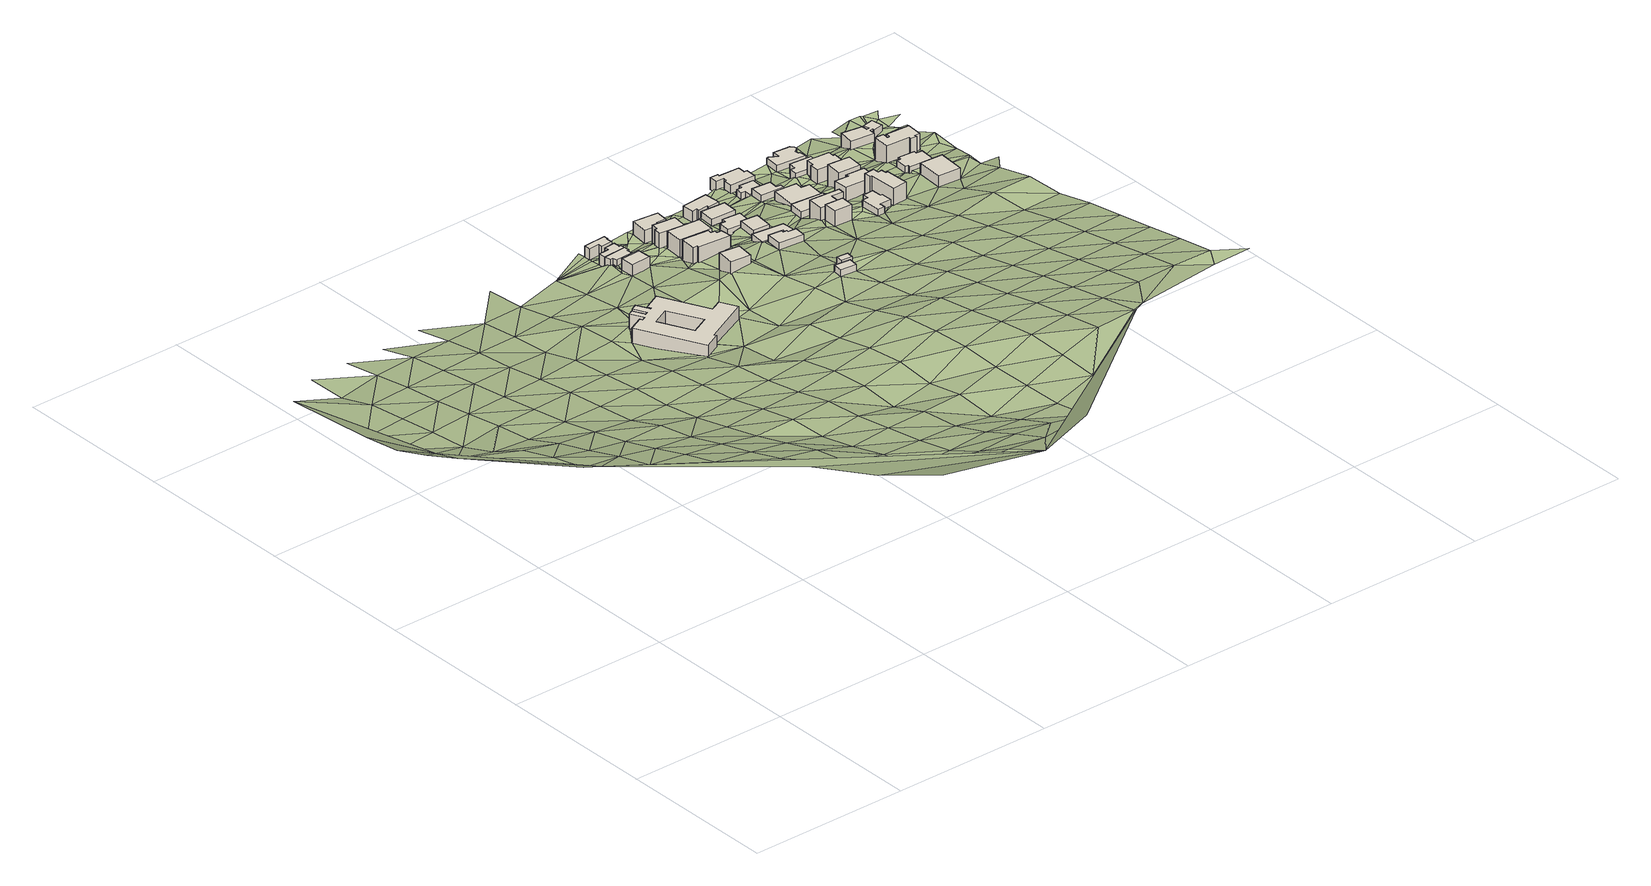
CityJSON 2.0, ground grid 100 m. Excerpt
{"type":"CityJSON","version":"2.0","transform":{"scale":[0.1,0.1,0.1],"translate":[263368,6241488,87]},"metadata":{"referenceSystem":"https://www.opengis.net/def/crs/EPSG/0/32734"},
"CityObjects":{
"building1":{"type":"Building","attributes":{"building":"school","building:levels":"2","footprint":{"type":"Polygon"},"plus_code":"CHXFX9XC+XVV","ground_height":112.89,"building_height":6.9,"roof_height":119.79},"geometry":[{"type":"Solid","lod":"1","boundaries":[[[[0,1,2,3]],[[1,4,5,2]],[[4,6,7,5]],[[6,8,9,7]],[[8,10,11,9]],[[10,12,13,11]],[[12,14,15,13]],[[14,16,17,15]],[[16,18,19,17]],[[18,20,21,19]],[[20,22,23,21]],[[22,24,25,23]],[[24,26,27,25]],[[26,28,29,27]],[[28,30,31,29]],[[30,32,33,31]],[[32,34,35,33]],[[34,36,37,35]],[[36,38,39,37]],[[38,0,3,39]],[[40,41,42,43]],[[41,44,45,42]],[[44,46,47,45]],[[46,40,43,47]],[[3,2,5,7,9,11,13,15,17,19,21,23,25,27,29,31,33,35,37,39],[43,42,45,47]],[[38,36,34,32,30,28,26,24,22,20,18,16,14,12,10,8,6,4,1,0],[46,44,41,40]]]]}]},
"building2":{"type":"Building","attributes":{"address":"Marsden Road Walmer Estate Cape Town","building":"house","building:levels":"2","footprint":{"type":"Polygon"},"plus_code":"CJX4X4XM+XQR","ground_height":110.21,"building_height":6.9,"roof_height":117.11},"geometry":[{"type":"Solid","lod":"1","boundaries":[[[[48,49,50,51]],[[49,52,53,50]],[[52,54,55,53]],[[54,48,51,55]],[[51,50,53,55]],[[54,52,49,48]]]]}]},
"building3":{"type":"Building","attributes":{"address":"Marsden Road Walmer Estate Cape Town","building":"house","building:levels":"2","footprint":{"type":"Polygon"},"plus_code":"CJX3XFXP+XHX","ground_height":105.98,"building_height":6.9,"roof_height":112.88},"geometry":[{"type":"Solid","lod":"1","boundaries":[[[[56,57,58,59]],[[57,60,61,58]],[[60,62,63,61]],[[62,64,65,63]],[[64,66,67,65]],[[66,68,69,67]],[[68,70,71,69]],[[70,56,59,71]],[[59,58,61,63,65,67,69,71]],[[70,68,66,64,62,60,57,56]]]]}]},
"building4":{"type":"Building","attributes":{"address":"Marsden Road Walmer Estate Cape Town","building":"house","building:levels":"2","footprint":{"type":"Polygon"},"plus_code":"CJX3X2XJ+X3X","ground_height":105.98,"building_height":6.9,"roof_height":112.88},"geometry":[{"type":"Solid","lod":"1","boundaries":[[[[57,56,59,58]],[[56,72,73,59]],[[72,74,75,73]],[[74,76,77,75]],[[76,78,79,77]],[[78,80,81,79]],[[80,82,83,81]],[[82,57,58,83]],[[58,59,73,75,77,79,81,83]],[[82,80,78,76,74,72,56,57]]]]}]},
"building5":{"type":"Building","attributes":{"address":"Marsden Road Walmer Estate Cape Town","building":"house","building:levels":"2","footprint":{"type":"Polygon"},"plus_code":"CJX2XHXV+X5W","ground_height":105.98,"building_height":6.9,"roof_height":112.88},"geometry":[{"type":"Solid","lod":"1","boundaries":[[[[84,85,86,87]],[[85,88,89,86]],[[88,90,91,89]],[[90,92,93,91]],[[92,94,95,93]],[[94,96,97,95]],[[96,98,99,97]],[[98,84,87,99]],[[87,86,89,91,93,95,97,99]],[[98,96,94,92,90,88,85,84]]]]}]},
"building6":{"type":"Building","attributes":{"address":"31 Marsden Road Walmer Estate Cape Town","building":"house","building:levels":"1","footprint":{"type":"Polygon"},"plus_code":"CMXQXMXV+XJX","ground_height":121.96,"building_height":4.1,"roof_height":126.06},"geometry":[{"type":"Solid","lod":"1","boundaries":[[[[100,101,102,103]],[[101,104,105,102]],[[104,106,107,105]],[[106,100,103,107]],[[103,102,105,107]],[[106,104,101,100]]]]}]},
"building7":{"type":"Building","attributes":{"address":"27 Marsden Road Walmer Estate Cape Town","building":"house","building:levels":"2","footprint":{"type":"Polygon"},"plus_code":"CMXRX5XC+XGW","ground_height":117.38,"building_height":6.9,"roof_height":124.28},"geometry":[{"type":"Solid","lod":"1","boundaries":[[[[108,109,110,111]],[[109,112,113,110]],[[112,114,115,113]],[[114,116,117,115]],[[116,118,119,117]],[[118,120,121,119]],[[120,122,123,121]],[[122,124,125,123]],[[124,126,127,125]],[[126,108,111,127]],[[111,110,113,115,117,119,121,123,125,127]],[[126,124,122,120,118,116,114,112,109,108]]]]}]},
"building8":{"type":"Building","attributes":{"building":"service","building:levels":"1","footprint":{"type":"Polygon"},"plus_code":"CQX4XQXW+XWR","ground_height":132.12,"building_height":4.1,"roof_height":136.22},"geometry":[{"type":"Solid","lod":"1","boundaries":[[[[128,129,130,131]],[[129,132,133,130]],[[132,134,135,133]],[[134,128,131,135]],[[131,130,133,135]],[[134,132,129,128]]]]}]},
"building9":{"type":"Building","attributes":{"address":"25 Marsden Road Walmer Estate Cape Town","building":"house","building:levels":"3","footprint":{"type":"Polygon"},"plus_code":"CMXRXRXV+XXV","ground_height":112.98,"building_height":9.7,"roof_height":122.68},"geometry":[{"type":"Solid","lod":"1","boundaries":[[[[136,137,138,139]],[[137,140,141,138]],[[140,142,143,141]],[[142,136,139,143]],[[139,138,141,143]],[[142,140,137,136]]]]}]},
"building10":{"type":"Building","attributes":{"address":"23 Marsden Road Walmer Estate Cape Town","building":"house","building:levels":"2","footprint":{"type":"Polygon"},"plus_code":"CMXMX7XG+XWW","ground_height":112.98,"building_height":6.9,"roof_height":119.88},"geometry":[{"type":"Solid","lod":"1","boundaries":[[[[144,145,146,147]],[[145,148,149,146]],[[148,150,151,149]],[[150,152,153,151]],[[152,154,155,153]],[[154,144,147,155]],[[147,146,149,151,153,155]],[[154,152,150,148,145,144]]]]}]},
"building11":{"type":"Building","attributes":{"building":"service","building:levels":"1","footprint":{"type":"Polygon"},"plus_code":"CQX9XJXQ+X7W","ground_height":132.12,"building_height":4.1,"roof_height":136.22},"geometry":[{"type":"Solid","lod":"1","boundaries":[[[[156,157,158,159]],[[157,160,161,158]],[[160,162,163,161]],[[162,156,159,163]],[[159,158,161,163]],[[162,160,157,156]]]]}]},
"building12":{"type":"Building","attributes":{"address":"21 Marsden Road Walmer Estate Cape Town","building":"house","building:levels":"2","footprint":{"type":"Polygon"},"plus_code":"CMXPX6XC+X5W","ground_height":108.67,"building_height":6.9,"roof_height":115.57},"geometry":[{"type":"Solid","lod":"1","boundaries":[[[[164,165,166,167]],[[165,168,169,166]],[[168,170,171,169]],[[170,172,173,171]],[[172,174,175,173]],[[174,164,167,175]],[[167,166,169,171,173,175]],[[174,172,170,168,165,164]]]]}]},
"building13":{"type":"Building","attributes":{"address":"30 Grand Vue Road Walmer Estate Cape Town","building":"house","building:levels":"1","footprint":{"type":"Polygon"},"plus_code":"CQX9XWX9+X7V","ground_height":123.1,"building_height":4.1,"roof_height":127.2},"geometry":[{"type":"Solid","lod":"1","boundaries":[[[[176,177,178,179]],[[177,180,181,178]],[[180,182,183,181]],[[182,184,185,183]],[[184,186,187,185]],[[186,188,189,187]],[[188,190,191,189]],[[190,176,179,191]],[[179,178,181,183,185,187,189,191]],[[190,188,186,184,182,180,177,176]]]]}]},
"building14":{"type":"Building","attributes":{"address":"28 Grand Vue Road Walmer Estate Cape Town","building":"house","building:levels":"1","footprint":{"type":"Polygon"},"plus_code":"CQXFX5XM+XVX","ground_height":118.53,"building_height":4.1,"roof_height":122.63},"geometry":[{"type":"Solid","lod":"1","boundaries":[[[[192,193,194,195]],[[193,196,197,194]],[[196,198,199,197]],[[198,200,201,199]],[[200,202,203,201]],[[202,204,205,203]],[[204,206,207,205]],[[206,192,195,207]],[[195,194,197,199,201,203,205,207]],[[206,204,202,200,198,196,193,192]]]]}]},
"building15":{"type":"Building","attributes":{"address":"26 Grand Vue Road Walmer Estate Cape Town","building":"house","building:levels":"1","footprint":{"type":"Polygon"},"plus_code":"CQXCX6X7+XWX","ground_height":118.53,"building_height":4.1,"roof_height":122.63},"geometry":[{"type":"Solid","lod":"1","boundaries":[[[[208,209,210,211]],[[209,212,213,210]],[[212,214,215,213]],[[214,208,211,215]],[[211,210,213,215]],[[214,212,209,208]]]]}]},
"building16":{"type":"Building","attributes":{"address":"24 Grand Vue Road Walmer Estate Cape Town","building":"house","building:levels":"1","footprint":{"type":"Polygon"},"plus_code":"CQX7X6XX+XMX","ground_height":113.96,"building_height":4.1,"roof_height":118.06},"geometry":[{"type":"Solid","lod":"1","boundaries":[[[[216,217,218,219]],[[217,220,221,218]],[[220,222,223,221]],[[222,224,225,223]],[[224,226,227,225]],[[226,216,219,227]],[[219,218,221,223,225,227]],[[226,224,222,220,217,216]]]]}]},
"building17":{"type":"Building","attributes":{"address":"22 Grand Vue Road Walmer Estate Cape Town","building":"house","building:levels":"1","footprint":{"type":"Polygon"},"plus_code":"CQX7XRX7+XWR","ground_height":113.96,"building_height":4.1,"roof_height":118.06},"geometry":[{"type":"Solid","lod":"1","boundaries":[[[[228,229,230,231]],[[229,232,233,230]],[[232,234,235,233]],[[234,228,231,235]],[[231,230,233,235]],[[234,232,229,228]]]]}]},
"building18":{"type":"Building","attributes":{"address":"20 Grand Vue Road Walmer Estate Cape Town","building":"house","building:levels":"2","footprint":{"type":"Polygon"},"plus_code":"CQX7X3XC+XMX","ground_height":109.6,"building_height":6.9,"roof_height":116.5},"geometry":[{"type":"Solid","lod":"1","boundaries":[[[[236,237,238,239]],[[237,240,241,238]],[[240,242,243,241]],[[242,244,245,243]],[[244,246,247,245]],[[246,248,249,247]],[[248,250,251,249]],[[250,236,239,251]],[[239,238,241,243,245,247,249,251]],[[250,248,246,244,242,240,237,236]]]]}]},
"building19":{"type":"Building","attributes":{"address":"25 Grand Vue Road Walmer Estate Cape Town","building":"house","building:levels":"3","footprint":{"type":"Polygon"},"plus_code":"CVX4XPX8+X8X","ground_height":123.88,"building_height":9.7,"roof_height":133.58},"geometry":[{"type":"Solid","lod":"1","boundaries":[[[[252,253,254,255]],[[253,256,257,254]],[[256,258,259,257]],[[258,252,255,259]],[[255,254,257,259]],[[258,256,253,252]]]]}]},
"building20":{"type":"Building","attributes":{"address":"23 Grand Vue Road Walmer Estate Cape Town","building":"house","building:levels":"2","footprint":{"type":"Polygon"},"plus_code":"CVX4X6X7+X6W","ground_height":123.88,"building_height":6.9,"roof_height":130.78},"geometry":[{"type":"Solid","lod":"1","boundaries":[[[[260,261,262,263]],[[261,264,265,262]],[[264,266,267,265]],[[266,268,269,267]],[[268,270,271,269]],[[270,260,263,271]],[[263,262,265,267,269,271]],[[270,268,266,264,261,260]]]]}]},
"building21":{"type":"Building","attributes":{"address":"21 Grand Vue Road Walmer Estate Cape Town","building":"house","building:levels":"1","footprint":{"type":"Polygon"},"plus_code":"CVX5XVXV+X7R","ground_height":119.6,"building_height":4.1,"roof_height":123.7},"geometry":[{"type":"Solid","lod":"1","boundaries":[[[[272,273,274,275]],[[273,276,277,274]],[[276,278,279,277]],[[278,280,281,279]],[[280,282,283,281]],[[282,284,285,283]],[[284,286,287,285]],[[286,272,275,287]],[[275,274,277,279,281,283,285,287]],[[286,284,282,280,278,276,273,272]]]]}]},
"building22":{"type":"Building","attributes":{"address":"17 Grand Vue Road Walmer Estate Cape Town","building":"house","building:levels":"1","footprint":{"type":"Polygon"},"plus_code":"CRXWXPXQ+XHV","ground_height":115.1,"building_height":4.1,"roof_height":119.2},"geometry":[{"type":"Solid","lod":"1","boundaries":[[[[288,289,290,291]],[[289,292,293,290]],[[292,294,295,293]],[[294,296,297,295]],[[296,298,299,297]],[[298,288,291,299]],[[291,290,293,295,297,299]],[[298,296,294,292,289,288]]]]}]},
"building23":{"type":"Building","attributes":{"address":"15 Grand Vue Road Walmer Estate Cape Town","building":"house","building:levels":"1","footprint":{"type":"Polygon"},"plus_code":"CRXVX7XJ+X6R","ground_height":110.74,"building_height":4.1,"roof_height":114.84},"geometry":[{"type":"Solid","lod":"1","boundaries":[[[[300,301,302,303]],[[301,304,305,302]],[[304,306,307,305]],[[306,308,309,307]],[[308,310,311,309]],[[310,312,313,311]],[[312,314,315,313]],[[314,300,303,315]],[[303,302,305,307,309,311,313,315]],[[314,312,310,308,306,304,301,300]]]]}]},
"building24":{"type":"Building","attributes":{"address":"19 Grand Vue Road Walmer Estate Cape Town","building":"house","building:levels":"1","footprint":{"type":"Polygon"},"plus_code":"CVX9XXX9+X7X","ground_height":116.35,"building_height":4.1,"roof_height":120.45},"geometry":[{"type":"Solid","lod":"1","boundaries":[[[[316,317,318,319]],[[317,320,321,318]],[[320,322,323,321]],[[322,324,325,323]],[[324,326,327,325]],[[326,316,319,327]],[[319,318,321,323,325,327]],[[326,324,322,320,317,316]]]]}]},
"building25":{"type":"Building","attributes":{"address":"13 Grand Vue Road Walmer Estate Cape Town","building":"house","building:levels":"1","footprint":{"type":"Polygon"},"plus_code":"CRXXXCXV+XJV","ground_height":110.74,"building_height":4.1,"roof_height":114.84},"geometry":[{"type":"Solid","lod":"1","boundaries":[[[[328,329,330,331]],[[329,332,333,330]],[[332,334,335,333]],[[334,336,337,335]],[[336,338,339,337]],[[338,340,341,339]],[[340,342,343,341]],[[342,344,345,343]],[[344,346,347,345]],[[346,348,349,347]],[[348,350,351,349]],[[350,328,331,351]],[[331,330,333,335,337,339,341,343,345,347,349,351]],[[350,348,346,344,342,340,338,336,334,332,329,328]]]]}]},
"building26":{"type":"Building","attributes":{"address":"Walmer Estate Cape Town","building":"house","building:levels":"1","footprint":{"type":"Polygon"},"plus_code":"C2X9XCX7+XPW","ground_height":123.88,"building_height":4.1,"roof_height":127.98},"geometry":[{"type":"Solid","lod":"1","boundaries":[[[[352,353,354,355]],[[353,356,357,354]],[[356,358,359,357]],[[358,360,361,359]],[[360,362,363,361]],[[362,364,365,363]],[[364,366,367,365]],[[366,368,369,367]],[[368,370,371,369]],[[370,352,355,371]],[[355,354,357,359,361,363,365,367,369,371]],[[370,368,366,364,362,360,358,356,353,352]]]]}]},
"building27":{"type":"Building","attributes":{"address":"106 Upper Park Road Walmer Estate Cape Town","building":"house","building:levels":"2","footprint":{"type":"Polygon"},"plus_code":"C2XHX5X2+X2W","ground_height":122.62,"building_height":6.9,"roof_height":129.52},"geometry":[{"type":"Solid","lod":"1","boundaries":[[[[372,373,374,375]],[[373,376,377,374]],[[376,378,379,377]],[[378,380,381,379]],[[380,382,383,381]],[[382,372,375,383]],[[375,374,377,379,381,383]],[[382,380,378,376,373,372]]]]}]},
"building28":{"type":"Building","attributes":{"address":"108 Upper Park Road Walmer Estate Cape Town","building":"house","building:levels":"3","footprint":{"type":"Polygon"},"plus_code":"C2XWXRXW+XFX","ground_height":125.21,"building_height":9.7,"roof_height":134.91},"geometry":[{"type":"Solid","lod":"1","boundaries":[[[[384,385,386,387]],[[385,388,389,386]],[[388,390,391,389]],[[390,392,393,391]],[[392,394,395,393]],[[394,396,397,395]],[[396,398,399,397]],[[398,400,401,399]],[[400,402,403,401]],[[402,384,387,403]],[[387,386,389,391,393,395,397,399,401,403]],[[402,400,398,396,394,392,390,388,385,384]]]]}]},
"building29":{"type":"Building","attributes":{"address":"104 Upper Park Road Walmer Estate Cape Town","building":"house","building:levels":"2","footprint":{"type":"Polygon"},"plus_code":"C2XQXGXV+XMV","ground_height":122.62,"building_height":6.9,"roof_height":129.52},"geometry":[{"type":"Solid","lod":"1","boundaries":[[[[404,405,406,407]],[[405,408,409,406]],[[408,410,411,409]],[[410,404,407,411]],[[407,406,409,411]],[[410,408,405,404]]]]}]},
"building30":{"type":"Building","attributes":{"address":"102 Upper Park Road Walmer Estate Cape Town","building":"house","building:levels":"2","footprint":{"type":"Polygon"},"plus_code":"C2XPXJXG+X2R","ground_height":118.15,"building_height":6.9,"roof_height":125.05},"geometry":[{"type":"Solid","lod":"1","boundaries":[[[[412,413,414,415]],[[413,416,417,414]],[[416,418,419,417]],[[418,420,421,419]],[[420,422,423,421]],[[422,424,425,423]],[[424,426,427,425]],[[426,412,415,427]],[[415,414,417,419,421,423,425,427]],[[426,424,422,420,418,416,413,412]]]]}]},
"building31":{"type":"Building","attributes":{"address":"100 Upper Park Road Walmer Estate Cape Town","building":"house","building:levels":"1","footprint":{"type":"Polygon"},"plus_code":"C2XHX6XP+XRV","ground_height":113.77,"building_height":4.1,"roof_height":117.87},"geometry":[{"type":"Solid","lod":"1","boundaries":[[[[428,429,430,431]],[[429,432,433,430]],[[432,434,435,433]],[[434,436,437,435]],[[436,438,439,437]],[[438,440,441,439]],[[440,442,443,441]],[[442,428,431,443]],[[431,430,433,435,437,439,441,443]],[[442,440,438,436,434,432,429,428]]]]}]},
"building32":{"type":"Building","attributes":{"address":"98 Upper Park Road Walmer Estate Cape Town","building":"house","building:levels":"1","footprint":{"type":"Polygon"},"plus_code":"C2XGXGXG+X7R","ground_height":112.09,"building_height":4.1,"roof_height":116.19},"geometry":[{"type":"Solid","lod":"1","boundaries":[[[[444,445,446,447]],[[445,448,449,446]],[[448,450,451,449]],[[450,452,453,451]],[[452,454,455,453]],[[454,456,457,455]],[[456,458,459,457]],[[458,460,461,459]],[[460,462,463,461]],[[462,464,465,463]],[[464,466,467,465]],[[466,468,469,467]],[[468,444,447,469]],[[447,446,449,451,453,455,457,459,461,463,465,467,469]],[[468,466,464,462,460,458,456,454,452,450,448,445,444]]]]}]},
"building33":{"type":"Building","attributes":{"address":"123 Upper Park Road Walmer Estate Cape Town","building":"house","building:levels":"2","footprint":{"type":"Polygon"},"plus_code":"C4XGX2XC+XJX","ground_height":126.93,"building_height":6.9,"roof_height":133.83},"geometry":[{"type":"Solid","lod":"1","boundaries":[[[[470,471,472,473]],[[471,474,475,472]],[[474,476,477,475]],[[476,470,473,477]],[[473,472,475,477]],[[476,474,471,470]]]]}]},
"building34":{"type":"Building","attributes":{"address":"117 Upper Park Road Walmer Estate Cape Town","building":"house","building:levels":"1","footprint":{"type":"Polygon"},"plus_code":"C4XFX4XF+X3X","ground_height":124.47,"building_height":4.1,"roof_height":128.57},"geometry":[{"type":"Solid","lod":"1","boundaries":[[[[478,479,480,481]],[[479,482,483,480]],[[482,484,485,483]],[[484,486,487,485]],[[486,488,489,487]],[[488,490,491,489]],[[490,492,493,491]],[[492,494,495,493]],[[494,496,497,495]],[[496,478,481,497]],[[481,480,483,485,487,489,491,493,495,497]],[[496,494,492,490,488,486,484,482,479,478]]]]}]},
"building35":{"type":"Building","attributes":{"address":"2 Beresford Road Walmer Estate Cape Town","building":"house","building:levels":"3","footprint":{"type":"Polygon"},"plus_code":"C4XHXPXF+XMW","ground_height":124.47,"building_height":9.7,"roof_height":134.17},"geometry":[{"type":"Solid","lod":"1","boundaries":[[[[498,499,500,501]],[[499,502,503,500]],[[502,504,505,503]],[[504,506,507,505]],[[506,508,509,507]],[[508,510,511,509]],[[510,512,513,511]],[[512,514,515,513]],[[514,516,517,515]],[[516,518,519,517]],[[518,520,521,519]],[[520,498,501,521]],[[501,500,503,505,507,509,511,513,515,517,519,521]],[[520,518,516,514,512,510,508,506,504,502,499,498]]]]}]},
"building36":{"type":"Building","attributes":{"address":"Walmer Estate Cape Town","building":"house","building:levels":"1","footprint":{"type":"Polygon"},"plus_code":"C4XHXGXF+X9X","ground_height":120.14,"building_height":4.1,"roof_height":124.24},"geometry":[{"type":"Solid","lod":"1","boundaries":[[[[522,523,524,525]],[[523,526,527,524]],[[526,528,529,527]],[[528,530,531,529]],[[530,532,533,531]],[[532,534,535,533]],[[534,536,537,535]],[[536,538,539,537]],[[538,540,541,539]],[[540,542,543,541]],[[542,544,545,543]],[[544,522,525,545]],[[525,524,527,529,531,533,535,537,539,541,543,545]],[[544,542,540,538,536,534,532,530,528,526,523,522]]]]}]},
"terrain1":{"type":"TINRelief","geometry":[{"type":"CompositeSurface","lod":"1","boundaries":[[[546,547,548]],[[548,549,546]],[[546,550,547]],[[549,551,546]],[[550,552,547]],[[553,546,551]],[[554,549,548]],[[552,555,547]],[[551,549,554]],[[550,546,556]],[[557,546,553]],[[554,548,558]],[[552,550,556]],[[556,546,557]],[[559,558,548]],[[560,547,555]],[[551,561,553]],[[554,562,551]],[[555,552,563]],[[561,557,553]],[[564,559,548]],[[551,562,561]],[[556,563,552]],[[558,565,554]],[[558,559,566]],[[555,563,567]],[[568,556,557]],[[558,566,565]],[[557,561,569]],[[570,562,554]],[[571,560,555]],[[567,571,555]],[[568,557,569]],[[572,563,556]],[[564,573,559]],[[554,565,570]],[[574,561,562]],[[566,559,575]],[[564,548,576]],[[573,575,559]],[[556,568,572]],[[569,561,574]],[[577,567,563]],[[562,570,574]],[[578,560,571]],[[565,566,579]],[[573,564,580]],[[567,577,571]],[[579,566,575]],[[572,577,563]],[[569,581,568]],[[580,564,582]],[[570,565,583]],[[574,581,569]],[[575,573,584]],[[579,583,565]],[[568,585,572]],[[578,571,586]],[[584,573,580]],[[571,577,587]],[[564,576,582]],[[588,574,570]],[[581,585,568]],[[575,589,579]],[[586,590,578]],[[570,583,588]],[[571,587,586]],[[580,582,591]],[[589,575,584]],[[581,574,592]],[[577,572,593]],[[594,591,582]],[[585,595,572]],[[583,579,596]],[[582,576,594]],[[592,574,588]],[[584,580,597]],[[593,587,577]],[[596,579,589]],[[593,572,595]],[[591,597,580]],[[585,581,598]],[[592,599,581]],[[588,583,600]],[[584,601,589]],[[596,602,583]],[[591,594,603]],[[604,594,576]],[[585,598,595]],[[605,586,587]],[[584,597,601]],[[581,599,598]],[[587,593,606]],[[600,592,588]],[[603,594,604]],[[600,583,602]],[[607,596,589]],[[586,605,608]],[[587,606,605]],[[597,591,609]],[[607,589,601]],[[610,599,592]],[[593,595,611]],[[609,591,603]],[[595,598,612]],[[613,602,596]],[[592,600,610]],[[614,604,576]],[[597,615,601]],[[606,593,611]],[[607,613,596]],[[612,611,595]],[[603,604,614]],[[599,616,598]],[[615,597,609]],[[602,617,600]],[[599,610,616]],[[607,601,618]],[[606,619,605]],[[613,617,602]],[[609,603,620]],[[621,612,598]],[[618,601,615]],[[619,606,611]],[[610,600,622]],[[614,620,603]],[[621,598,616]],[[623,613,607]],[[624,605,625]],[[617,622,600]],[[609,626,615]],[[623,607,618]],[[625,605,619]],[[616,610,627]],[[628,611,612]],[[620,626,609]],[[629,612,621]],[[617,613,630]],[[622,627,610]],[[618,615,631]],[[611,628,619]],[[613,623,630]],[[629,628,612]],[[614,576,632]],[[633,621,616]],[[631,615,626]],[[620,614,634]],[[622,617,635]],[[627,633,616]],[[623,618,636]],[[635,617,630]],[[634,626,620]],[[629,621,637]],[[625,619,638]],[[636,618,631]],[[619,628,639]],[[622,640,627]],[[633,637,621]],[[623,641,630]],[[642,625,638]],[[640,622,635]],[[619,639,638]],[[631,626,643]],[[636,641,623]],[[644,633,627]],[[628,629,645]],[[626,634,643]],[[637,646,629]],[[634,614,632]],[[635,630,647]],[[640,644,627]],[[648,636,631]],[[645,639,628]],[[630,641,647]],[[646,645,629]],[[637,633,649]],[[648,631,643]],[[650,640,635]],[[633,644,649]],[[637,32,646]],[[651,641,636]],[[635,647,650]],[[643,634,632]],[[637,652,32]],[[653,638,639]],[[651,636,648]],[[639,645,654]],[[649,652,637]],[[644,640,655]],[[646,32,656]],[[656,645,646]],[[647,641,657]],[[650,655,640]],[[639,654,653]],[[648,643,658]],[[657,641,651]],[[32,659,656]],[[643,632,658]],[[650,647,660]],[[645,656,661]],[[649,644,662]],[[655,663,644]],[[664,665,659]],[[638,653,666]],[[665,656,659]],[[651,648,667]],[[654,645,668]],[[660,647,657]],[[652,649,662]],[[669,632,576]],[[661,656,670]],[[645,661,668]],[[648,658,667]],[[662,644,663]],[[671,670,672]],[[671,661,670]],[[673,655,650]],[[674,675,676]],[[662,677,652]],[[678,657,651]],[[679,653,654]],[[673,650,660]],[[661,680,668]],[[681,677,662]],[[680,682,683]],[[683,682,684]],[[667,678,651]],[[654,668,679]],[[676,685,674]],[[658,632,686]],[[663,655,687]],[[683,688,680]],[[689,660,657]],[[668,680,688]],[[655,673,687]],[[667,658,686]],[[678,689,657]],[[690,653,679]],[[691,662,663]],[[692,681,662]],[[673,660,693]],[[663,687,691]],[[694,678,667]],[[668,688,695]],[[689,693,660]],[[696,697,688]],[[694,667,686]],[[52,679,668]],[[698,687,673]],[[662,691,699]],[[688,697,695]],[[700,689,678]],[[699,692,662]],[[696,701,697]],[[693,698,673]],[[695,52,668]],[[702,690,679]],[[700,678,694]],[[691,687,703]],[[679,52,704]],[[705,693,689]],[[632,669,686]],[[679,704,702]],[[698,703,687]],[[701,692,706]],[[701,707,697]],[[697,707,695]],[[705,689,700]],[[699,706,692]],[[694,686,708]],[[57,690,702]],[[709,699,691]],[[57,82,690]],[[690,82,710]],[[88,690,710]],[[85,690,88]],[[698,693,711]],[[701,706,707]],[[690,85,712]],[[703,709,691]],[[49,704,52]],[[52,695,713]],[[49,702,704]],[[708,700,694]],[[711,693,705]],[[714,702,49]],[[706,699,715]],[[714,716,702]],[[717,695,707]],[[717,713,695]],[[718,703,698]],[[714,49,719]],[[709,715,699]],[[710,82,78]],[[710,92,88]],[[720,705,700]],[[706,721,707]],[[718,698,711]],[[78,82,80]],[[78,92,710]],[[88,92,90]],[[722,714,719]],[[700,708,720]],[[708,686,723]],[[724,709,703]],[[715,725,706]],[[92,78,726]],[[725,721,706]],[[717,707,100]],[[711,705,727]],[[728,719,713]],[[729,722,730]],[[100,707,721]],[[724,703,718]],[[726,78,731]],[[719,728,722]],[[713,717,120]],[[732,733,731]],[[727,705,720]],[[715,709,128]],[[734,735,726]],[[728,713,140]],[[736,737,717]],[[686,669,723]],[[100,736,717]],[[717,737,120]],[[738,730,722]],[[713,120,140]],[[733,739,740]],[[740,731,733]],[[726,731,740]],[[741,739,730]],[[722,728,738]],[[742,718,711]],[[726,740,734]],[[737,736,743]],[[744,709,724]],[[734,740,745]],[[721,725,746]],[[128,709,744]],[[725,715,134]],[[720,708,723]],[[742,711,727]],[[134,715,128]],[[741,730,738]],[[728,140,137]],[[168,740,739]],[[738,728,137]],[[168,739,741]],[[736,100,747]],[[725,748,746]],[[724,718,749]],[[745,740,750]],[[120,751,140]],[[725,134,156]],[[752,746,748]],[[100,752,747]],[[753,727,720]],[[718,742,749]],[[741,754,150]],[[744,129,128]],[[168,741,150]],[[748,725,176]],[[165,740,168]],[[723,753,720]],[[755,736,747]],[[756,738,137]],[[165,750,740]],[[157,156,134]],[[132,157,134]],[[757,744,724]],[[156,758,725]],[[168,150,759]],[[140,751,760]],[[761,752,748]],[[752,755,747]],[[727,762,742]],[[758,176,725]],[[757,724,749]],[[763,132,129]],[[157,132,160]],[[160,763,129]],[[764,751,765]],[[669,766,723]],[[763,160,132]],[[756,137,767]],[[752,761,755]],[[768,759,150]],[[748,176,761]],[[753,762,727]],[[764,769,770]],[[760,751,764]],[[771,129,744]],[[766,753,723]],[[772,750,165]],[[156,162,758]],[[764,770,760]],[[773,774,759]],[[742,775,749]],[[771,744,757]],[[759,768,773]],[[768,756,767]],[[212,770,755]],[[772,165,776]],[[193,755,761]],[[176,190,761]],[[760,770,224]],[[777,160,129]],[[762,775,742]],[[755,193,212]],[[777,162,160]],[[767,760,222]],[[176,758,177]],[[776,773,778]],[[224,770,212]],[[761,190,188]],[[749,779,757]],[[777,129,771]],[[760,224,222]],[[780,753,766]],[[768,767,229]],[[768,240,773]],[[758,162,781]],[[773,240,778]],[[780,762,753]],[[222,232,767]],[[782,761,188]],[[775,779,749]],[[776,783,772]],[[776,778,783]],[[224,212,209]],[[232,229,767]],[[193,214,212]],[[229,240,768]],[[186,184,188]],[[188,184,782]],[[781,177,758]],[[757,784,771]],[[240,237,778]],[[777,781,162]],[[232,222,217]],[[184,182,180]],[[778,237,783]],[[220,217,222]],[[782,184,785]],[[209,786,224]],[[785,184,180]],[[775,762,787]],[[782,785,200]],[[193,192,214]],[[779,784,757]],[[200,785,202]],[[217,788,232]],[[244,240,229]],[[244,242,240]],[[180,789,785]],[[780,787,762]],[[209,208,786]],[[244,229,248]],[[777,771,790]],[[177,791,180]],[[232,788,234]],[[788,217,216]],[[214,192,208]],[[780,766,792]],[[779,775,793]],[[246,244,248]],[[791,789,180]],[[781,791,177]],[[784,790,771]],[[794,783,237]],[[248,229,228]],[[216,786,208]],[[216,234,788]],[[787,793,775]],[[795,781,777]],[[789,272,192]],[[796,208,192]],[[237,236,794]],[[228,250,248]],[[797,784,779]],[[791,798,789]],[[256,791,781]],[[790,795,777]],[[208,799,216]],[[789,798,272]],[[787,780,792]],[[797,779,793]],[[288,234,216]],[[796,192,272]],[[253,791,256]],[[796,286,208]],[[256,781,258]],[[792,766,800]],[[228,234,288]],[[798,791,253]],[[799,208,286]],[[801,790,784]],[[250,228,310]],[[795,802,781]],[[272,798,270]],[[250,308,236]],[[286,796,272]],[[258,781,802]],[[787,803,793]],[[799,288,216]],[[794,236,804]],[[801,784,797]],[[253,805,798]],[[298,228,288]],[[803,787,792]],[[228,298,310]],[[250,310,308]],[[270,806,272]],[[807,795,790]],[[805,253,252]],[[799,286,808]],[[236,308,809]],[[804,236,809]],[[797,793,810]],[[801,807,790]],[[808,326,799]],[[799,326,288]],[[811,806,270]],[[812,808,286]],[[314,310,298]],[[252,258,813]],[[810,793,803]],[[310,314,312]],[[370,258,802]],[[811,270,814]],[[252,815,805]],[[816,802,795]],[[815,817,805]],[[809,308,818]],[[370,813,258]],[[809,819,804]],[[308,304,818]],[[304,308,306]],[[820,288,326]],[[298,821,314]],[[801,797,822]],[[813,368,252]],[[807,816,795]],[[823,819,824]],[[815,252,368]],[[352,370,802]],[[803,792,825]],[[298,296,821]],[[808,812,826]],[[301,818,304]],[[822,797,810]],[[813,370,368]],[[827,811,814]],[[809,818,828]],[[825,792,800]],[[814,815,827]],[[829,820,326]],[[296,294,830]],[[831,812,832]],[[833,352,802]],[[368,364,815]],[[827,815,382]],[[831,832,834]],[[821,296,301]],[[801,835,807]],[[301,828,818]],[[382,815,364]],[[816,833,802]],[[834,827,382]],[[830,820,829]],[[368,366,364]],[[380,812,831]],[[380,826,812]],[[810,803,836]],[[380,831,834]],[[837,353,352]],[[301,296,828]],[[834,382,380]],[[835,801,822]],[[830,829,838]],[[829,839,840]],[[830,841,296]],[[837,352,842]],[[825,836,803]],[[398,382,364]],[[842,352,833]],[[840,838,829]],[[380,843,826]],[[816,807,844]],[[296,845,828]],[[846,847,364]],[[830,838,841]],[[837,842,848]],[[410,840,826]],[[849,848,846]],[[847,398,364]],[[810,850,822]],[[848,842,851]],[[825,800,852]],[[844,807,835]],[[828,845,853]],[[843,380,376]],[[840,420,838]],[[376,380,378]],[[851,846,848]],[[826,843,410]],[[841,434,296]],[[845,296,434]],[[847,846,851]],[[854,382,398]],[[842,833,855]],[[836,850,810]],[[420,840,410]],[[838,420,418]],[[418,841,838]],[[816,856,833]],[[853,845,468]],[[835,822,857]],[[854,398,396]],[[856,816,844]],[[858,843,376]],[[444,845,434]],[[413,841,418]],[[418,416,413]],[[396,859,860]],[[444,468,845]],[[857,822,850]],[[429,444,434]],[[396,860,854]],[[434,432,429]],[[861,862,860]],[[855,833,476]],[[420,410,863]],[[858,376,864]],[[865,841,413]],[[864,854,866]],[[844,835,867]],[[868,833,856]],[[864,866,858]],[[863,410,869]],[[862,855,474]],[[429,870,444]],[[868,476,833]],[[492,854,860]],[[492,860,862]],[[867,835,857]],[[866,854,492]],[[871,865,413]],[[476,474,855]],[[844,872,856]],[[873,870,429]],[[858,866,874]],[[492,862,474]],[[869,858,874]],[[875,871,876]],[[877,865,871]],[[867,872,844]],[[873,878,877]],[[492,490,866]],[[863,869,508]],[[866,490,874]],[[879,880,881]],[[882,870,873]],[[508,875,863]],[[881,883,879]],[[868,856,884]],[[882,881,870]],[[476,868,470]],[[882,883,881]],[[885,871,875]],[[492,474,886]],[[887,883,882]],[[877,871,885]],[[494,492,886]],[[874,508,869]],[[872,884,856]],[[888,887,882]],[[873,877,532]],[[888,889,887]],[[532,882,873]],[[490,486,874]],[[488,486,490]],[[885,875,508]],[[886,474,890]],[[891,874,486]],[[877,885,532]],[[892,470,868]],[[888,882,893]],[[892,868,884]],[[471,890,474]],[[486,484,891]],[[874,891,894]],[[882,532,893]],[[885,508,895]],[[895,508,506]],[[499,896,897]],[[896,499,506]],[[891,484,898]],[[499,895,506]],[[891,898,894]],[[471,470,899]],[[484,482,479]],[[900,470,892]],[[885,895,901]],[[902,898,484]],[[902,484,479]],[[903,890,471]],[[470,900,899]],[[532,904,893]],[[895,499,905]],[[902,479,906]],[[479,890,907]],[[908,902,906]],[[532,530,904]],[[471,899,903]],[[905,901,895]],[[906,479,909]],[[907,890,903]],[[892,910,900]],[[903,899,900]],[[911,901,912]],[[523,904,530]],[[530,528,523]],[[912,913,911]],[[523,528,526]],[[909,479,907]],[[914,912,901]],[[523,915,904]],[[916,905,906]],[[901,905,917]],[[918,919,904]],[[915,918,904]],[[916,906,909]],[[920,914,901]],[[917,920,901]],[[909,907,916]],[[917,905,916]],[[915,914,921]],[[922,918,915]],[[921,914,920]],[[915,923,922]],[[917,924,920]],[[925,915,921]],[[923,915,925]],[[923,925,926]],[[925,921,927]]]}]}
},
"vertices":[
[2212,2971,235],[2161,3075,235],[2161,3075,328],[2212,2971,328],[2089,3040,235],[2089,3040,328],[1944,3335,235],[1944,3335,328],[1833,3280,235],[1833,3280,328],[1844,3257,235],[1844,3257,328],[1838,3254,235],[1838,3254,328],[1798,3334,235],[1798,3334,328],[1761,3316,235],[1761,3316,328],[1800,3237,235],[1800,3237,328],[1782,3228,235],[1782,3228,328],[1746,3302,235],[1746,3302,328],[1715,3287,235],[1715,3287,328],[1755,3206,235],[1755,3206,328],[1731,3194,235],[1731,3194,328],[1724,3210,235],[1724,3210,328],[1631,3165,235],[1631,3165,328],[1827,2767,235],[1827,2767,328],[1930,2817,235],[1930,2817,328],[1923,2831,235],[1923,2831,328],[1774,3134,235],[1883,3187,235],[1883,3187,328],[1774,3134,328],[1984,2983,235],[1984,2983,328],[1875,2930,235],[1875,2930,328],
[2202,3786,232],[2078,3782,232],[2078,3782,301],[2202,3786,301],[2080,3698,232],[2080,3698,301],[2205,3702,232],[2205,3702,301],
[2210,3916,190],[2066,3907,190],[2066,3907,259],[2210,3916,259],[2069,3867,190],[2069,3867,259],[2090,3868,190],[2090,3868,259],[2092,3841,190],[2092,3841,259],[2203,3848,190],[2203,3848,259],[2201,3881,190],[2201,3881,259],[2212,3882,190],[2212,3882,259],
[2207,3943,190],[2207,3943,259],[2197,3943,190],[2197,3943,259],[2195,3983,190],[2195,3983,259],[2126,3980,190],[2126,3980,259],[2127,3953,190],[2127,3953,259],[2063,3950,190],[2063,3950,259],
[2199,4071,190],[2057,4064,190],[2057,4064,259],[2199,4071,259],[2059,4022,190],[2059,4022,259],[2123,4025,190],[2123,4025,259],[2124,4001,190],[2124,4001,259],[2195,4005,190],[2195,4005,259],[2193,4041,190],[2193,4041,259],[2200,4042,190],[2200,4042,259],
[2421,3381,286],[2407,3270,286],[2407,3270,391],[2421,3381,391],[2533,3255,286],[2533,3255,391],[2547,3366,286],[2547,3366,391],
[2600,3501,246],[2595,3570,246],[2595,3570,373],[2600,3501,373],[2564,3571,246],[2564,3571,373],[2566,3590,246],[2566,3590,373],[2541,3593,246],[2541,3593,373],[2543,3618,246],[2543,3618,373],[2378,3635,246],[2378,3635,373],[2364,3528,246],[2364,3528,373],[2394,3530,246],[2394,3530,373],[2394,3519,246],[2394,3519,373],
[2695,2702,451],[2795,2690,451],[2795,2690,492],[2695,2702,492],[2801,2749,451],[2801,2749,492],[2701,2760,451],[2701,2760,492],
[2597,3755,246],[2390,3774,246],[2390,3774,357],[2597,3755,357],[2380,3661,246],[2380,3661,357],[2587,3642,246],[2587,3642,357],
[2370,3816,205],[2529,3798,205],[2529,3798,329],[2370,3816,329],[2539,3890,205],[2539,3890,329],[2396,3906,205],[2396,3906,329],[2391,3862,205],[2391,3862,329],[2375,3863,205],[2375,3863,329],
[2764,2817,451],[2759,2774,451],[2759,2774,492],[2764,2817,492],[2829,2766,451],[2829,2766,492],[2834,2810,451],[2834,2810,492],
[2545,4039,205],[2389,4056,205],[2389,4056,286],[2545,4039,286],[2376,3945,205],[2376,3945,286],[2474,3934,205],[2474,3934,286],[2478,3969,205],[2478,3969,286],[2537,3962,205],[2537,3962,286],
[2716,3237,361],[2875,3220,361],[2875,3220,402],[2716,3237,402],[2882,3294,361],[2882,3294,402],[2831,3299,361],[2831,3299,402],[2833,3311,361],[2833,3311,402],[2807,3312,361],[2807,3312,402],[2809,3328,361],[2809,3328,402],[2725,3337,361],[2725,3337,402],
[2913,3435,315],[2714,3460,315],[2714,3460,356],[2913,3435,356],[2704,3364,315],[2704,3364,356],[2844,3349,315],[2844,3349,356],[2844,3383,315],[2844,3383,356],[2870,3384,315],[2870,3384,356],[2866,3348,315],[2866,3348,356],[2917,3345,315],[2917,3345,356],
[2861,3591,315],[2755,3601,315],[2755,3601,356],[2861,3591,356],[2743,3485,315],[2743,3485,356],[2849,3475,315],[2849,3475,356],
[2853,3724,270],[2739,3735,270],[2739,3735,311],[2853,3724,311],[2736,3707,270],[2736,3707,311],[2702,3710,270],[2702,3710,311],[2694,3634,270],[2694,3634,311],[2842,3620,270],[2842,3620,311],
[2859,3859,270],[2703,3869,270],[2703,3869,311],[2859,3859,311],[2697,3771,270],[2697,3771,311],[2853,3762,270],[2853,3762,311],
[2851,4007,226],[2686,3995,226],[2686,3995,295],[2851,4007,295],[2688,3919,226],[2688,3919,295],[2719,3923,226],[2719,3923,295],[2719,3906,226],[2719,3906,295],[2785,3913,226],[2785,3913,295],[2785,3900,226],[2785,3900,295],[2858,3905,226],[2858,3905,295],
[3207,3295,369],[3092,3302,369],[3092,3302,466],[3207,3295,466],[3087,3219,369],[3087,3219,466],[3202,3212,369],[3202,3212,466],
[3081,3328,326],[3199,3319,326],[3199,3319,438],[3081,3328,438],[3204,3382,326],[3204,3382,438],[3278,3376,326],[3278,3376,438],[3281,3412,326],[3281,3412,438],[3089,3427,326],[3089,3427,438],
[3051,3452,326],[3219,3440,326],[3219,3440,367],[3051,3452,367],[3219,3431,326],[3219,3431,367],[3302,3424,326],[3302,3424,367],[3301,3465,326],[3301,3465,367],[3260,3464,326],[3260,3464,367],[3265,3529,326],[3265,3529,367],[3060,3547,326],[3060,3547,367],
[3044,3776,281],[3193,3764,281],[3193,3764,322],[3044,3776,322],[3195,3792,281],[3195,3792,322],[3164,3795,281],[3164,3795,322],[3169,3851,281],[3169,3851,322],[3051,3861,281],[3051,3861,322],
[3152,3872,237],[3159,3979,237],[3159,3979,278],[3152,3872,278],[3066,3985,237],[3066,3985,278],[3065,3962,237],[3065,3962,278],[3031,3964,237],[3031,3964,278],[3028,3920,237],[3028,3920,278],[3053,3918,237],[3053,3918,278],[3050,3879,237],[3050,3879,278],
[3099,3590,281],[3291,3572,281],[3291,3572,334],[3099,3590,334],[3301,3683,281],[3301,3683,334],[3249,3687,281],[3249,3687,334],[3254,3735,281],[3254,3735,334],[3113,3747,281],[3113,3747,334],
[3034,4017,202],[3196,4010,202],[3196,4010,278],[3034,4017,278],[3199,4077,202],[3199,4077,278],[3180,4078,202],[3180,4078,278],[3182,4126,202],[3182,4126,278],[3052,4132,202],[3052,4132,278],[3053,4146,202],[3053,4146,278],[3003,4148,202],[3003,4148,278],[3001,4095,202],[3001,4095,278],[3049,4093,202],[3049,4093,278],[3048,4071,202],[3048,4071,278],[3036,4071,202],[3036,4071,278],
[3381,3154,369],[3380,3188,369],[3380,3188,410],[3381,3154,410],[3454,3190,369],[3454,3190,410],[3452,3259,369],[3452,3259,410],[3440,3259,369],[3440,3259,410],[3438,3321,369],[3438,3321,410],[3371,3319,369],[3371,3319,410],[3372,3283,369],[3372,3283,410],[3334,3282,369],[3334,3282,410],[3337,3153,369],[3337,3153,410],
[3526,3406,339],[3537,3509,339],[3537,3509,425],[3526,3406,425],[3418,3518,339],[3418,3518,425],[3421,3500,339],[3421,3500,425],[3330,3508,339],[3330,3508,425],[3332,3419,339],[3332,3419,425],
[3465,3180,356],[3558,3184,356],[3558,3184,479],[3465,3180,479],[3552,3332,356],[3552,3332,479],[3538,3331,356],[3538,3331,479],[3536,3363,356],[3536,3363,479],[3511,3361,356],[3511,3361,479],[3510,3398,356],[3510,3398,479],[3446,3395,356],[3446,3395,479],[3448,3353,356],[3448,3353,479],[3458,3354,356],[3458,3354,479],
[3400,3558,293],[3541,3545,293],[3541,3545,425],[3400,3558,425],[3551,3648,293],[3551,3648,425],[3410,3661,293],[3410,3661,425],
[3545,3810,293],[3403,3823,293],[3403,3823,380],[3545,3810,380],[3398,3768,293],[3398,3768,380],[3384,3769,293],[3384,3769,380],[3379,3711,293],[3379,3711,380],[3547,3696,293],[3547,3696,380],[3554,3772,293],[3554,3772,380],[3542,3773,293],[3542,3773,380],
[3521,3931,251],[3383,3943,251],[3383,3943,309],[3521,3931,309],[3379,3895,251],[3379,3895,309],[3349,3897,251],[3349,3897,309],[3344,3845,251],[3344,3845,309],[3524,3828,251],[3524,3828,309],[3528,3870,251],[3528,3870,309],[3516,3871,251],[3516,3871,309],
[3338,3996,251],[3524,3976,251],[3524,3976,292],[3338,3996,292],[3519,4022,251],[3519,4022,292],[3509,4022,251],[3509,4022,292],[3508,4044,251],[3508,4044,292],[3522,4052,251],[3522,4052,292],[3534,4066,251],[3534,4066,292],[3533,4085,251],[3533,4085,292],[3516,4101,251],[3516,4101,292],[3409,4111,251],[3409,4111,292],[3407,4064,251],[3407,4064,292],[3360,4091,251],[3360,4091,292],[3348,4093,251],[3348,4093,292],
[3885,3127,399],[3897,3292,399],[3897,3292,468],[3885,3127,468],[3755,3302,399],[3755,3302,468],[3744,3137,399],[3744,3137,468],
[3891,3360,375],[3898,3458,375],[3898,3458,416],[3891,3360,416],[3859,3461,375],[3859,3461,416],[3861,3480,375],[3861,3480,416],[3756,3488,375],[3756,3488,416],[3754,3466,375],[3754,3466,416],[3730,3468,375],[3730,3468,416],[3724,3390,375],[3724,3390,416],[3742,3388,375],[3742,3388,416],[3740,3372,375],[3740,3372,416],
[3951,3631,331],[3800,3641,331],[3800,3641,472],[3951,3631,472],[3798,3610,331],[3798,3610,472],[3785,3611,331],[3785,3611,472],[3788,3649,331],[3788,3649,472],[3733,3653,331],[3733,3653,472],[3726,3547,331],[3726,3547,472],[3873,3536,331],[3873,3536,472],[3872,3521,331],[3872,3521,472],[3910,3518,331],[3910,3518,472],[3911,3533,331],[3911,3533,472],[3943,3530,331],[3943,3530,472],
[3941,3926,287],[3870,3912,287],[3870,3912,372],[3941,3926,372],[3879,3875,287],[3879,3875,372],[3861,3874,287],[3861,3874,372],[3859,3910,287],[3859,3910,372],[3730,3930,287],[3730,3930,372],[3715,3832,287],[3715,3832,372],[3864,3813,287],[3864,3813,372],[3867,3851,287],[3867,3851,372],[3886,3853,287],[3886,3853,372],[3886,3840,287],[3886,3840,372],[3952,3854,287],[3952,3854,372],
[63,2745,320],[10,2859,320],[333,1868,572],[312,1995,515],[63,2995,224],[312,2245,460],[63,3245,139],[312,2495,388],[561,1995,487],[63,3495,104],[312,2995,179],[312,2745,264],[561,1745,549],[810,1500,586],[105,4151,7],[561,2495,337],[561,2245,407],[312,3245,155],[1059,990,693],[810,1995,440],[810,1745,517],[312,3495,122],[561,2995,214],[561,2745,244],[810,2245,368],[312,3750,91],[561,3245,174],[1059,1250,624],[810,2495,311],[1059,1500,551],[1860,7,938],[561,3495,135],[312,4000,18],[1059,1745,486],[1308,990,626],[810,2745,256],[1308,740,659],[1059,1995,414],[1308,1250,580],[810,2995,221],[561,4000,63],[561,3750,104],[1059,2245,369],[1308,1500,509],[312,4250,16],[1558,740,615],[1059,2495,286],[810,3495,147],[1558,495,679],[810,3245,183],[1308,1745,440],[1558,990,575],[1059,2995,230],[1059,2745,256],[1308,2245,322],[1558,1250,505],[1308,1995,380],[1807,495,726],[1807,245,859],[810,4000,79],[810,3750,114],[1558,1500,451],[561,4250,23],[1807,740,621],[1308,2495,286],[1059,3495,154],[1059,3245,193],[1558,1745,446],[2056,245,834],[1807,990,566],[1308,2745,268],[1558,1995,394],[1807,1250,523],[1059,3750,124],[2056,495,741],[1308,2995,241],[1558,2245,340],[1807,1500,483],[810,4250,13],[1059,4000,83],[2056,740,638],[1558,2495,314],[1308,3495,149],[1308,3245,215],[1807,1745,459],[2056,990,560],[2554,495,665],[1558,2745,285],[2305,495,711],[1807,1995,404],[2056,1250,529],[1558,2995,235],[1308,4000,95],[1308,3750,129],[1807,2245,361],[2056,1500,442],[1059,4250,35],[2305,740,619],[1807,2495,332],[1558,3495,214],[1558,3245,235],[2056,1745,460],[2305,990,524],[1807,2745,270],[2056,1995,437],[2305,1250,539],[1827,2767,270],[1558,4000,102],[1558,3750,152],[2056,2245,387],[1715,3287,248],[2305,1500,492],[2554,740,624],[1724,3210,248],[2305,1745,511],[1761,3316,248],[2056,2745,244],[2056,2495,272],[1731,3194,248],[1755,3206,248],[1558,4250,81],[2554,990,620],[1807,3495,231],[3313,987,799],[1746,3302,248],[1800,3237,248],[1782,3228,248],[2305,1995,483],[1883,3187,248],[1774,3134,248],[1875,2930,247],[1930,2817,270],[2554,1250,614],[1807,3750,199],[1798,3334,248],[1923,2831,270],[1838,3254,248],[1833,3280,248],[1844,3257,248],[1984,2983,259],[2803,740,699],[2305,2245,429],[1944,3335,287],[2554,1500,625],[1807,4000,166],[2305,2495,400],[2212,2971,259],[2554,1745,608],[2803,990,711],[2056,3495,264],[2089,3040,259],[2056,3245,287],[2554,1995,579],[2305,2745,275],[2803,1250,720],[2161,3075,259],[2069,3867,232],[2554,2245,504],[2056,3750,232],[2803,1500,685],[2305,2995,259],[2305,3245,328],[3052,990,786],[2554,2495,442],[2056,4000,190],[2803,1745,639],[2053,4109,190],[2205,3702,246],[2092,3841,232],[2554,2745,414],[2090,3868,232],[2305,3495,286],[2803,1995,601],[2202,3786,246],[3052,1250,744],[2407,3270,328],[2203,3848,246],[3301,990,799],[2803,2245,504],[2554,2995,374],[2195,4005,205],[3052,1500,702],[2305,3750,246],[2201,3881,205],[2212,3882,205],[2195,3983,205],[2197,3943,205],[2207,3943,205],[2200,4042,205],[2193,4041,205],[2394,3519,286],[2364,3528,286],[2370,3816,246],[2210,3916,205],[2305,4000,205],[2375,3863,246],[3052,1745,650],[2394,3530,286],[2803,2495,468],[2199,4071,205],[2533,3255,350],[2554,3495,304],[2554,3245,350],[3052,1995,600],[2378,4091,205],[2543,3618,304],[2547,3366,350],[3301,1250,753],[2391,3862,246],[2600,3501,304],[2529,3798,260],[3052,2245,555],[2803,2995,401],[2474,3934,217],[2587,3642,260],[2704,3364,361],[3301,1500,707],[2803,2745,451],[2566,3590,304],[2541,3593,304],[3382,1016,799],[2597,3755,260],[2539,3890,217],[2564,3571,304],[2595,3570,304],[3052,2495,484],[2531,4074,217],[2537,3962,217],[2478,3969,217],[3301,1745,660],[2545,4039,217],[3052,2745,454],[2554,4000,217],[3301,1995,609],[3550,1250,757],[3052,2995,410],[2844,3349,361],[2666,4058,217],[3301,2245,557],[2866,3348,361],[2842,3620,315],[3550,1500,712],[2803,3750,270],[2917,3345,361],[3301,2495,523],[3052,3245,369],[3799,1250,761],[3550,1745,667],[2846,4054,226],[3301,2745,450],[3052,3495,326],[3550,1995,620],[3081,3328,369],[3052,3750,281],[3975,1128,757],[3550,2245,577],[3301,2995,409],[3799,1500,717],[3001,4095,237],[3199,3319,369],[3219,3440,339],[3550,2495,527],[3099,3590,326],[3034,4017,237],[3799,1745,672],[3219,3431,339],[3265,3529,339],[3301,3245,369],[3281,3412,339],[3278,3376,339],[3550,2745,478],[3204,3382,339],[3052,4000,237],[3036,4071,237],[3193,3764,293],[3152,3872,281],[3799,1995,630],[3049,4093,237],[3048,4071,237],[4048,1250,757],[3291,3572,339],[3302,3424,339],[3196,4010,251],[3254,3735,293],[3195,3792,293],[3301,3495,339],[3260,3464,339],[3550,2995,418],[3301,3465,339],[3799,2245,589],[4048,1500,718],[3454,3190,382],[3301,3750,293],[3249,3687,293],[3301,3683,293],[3344,3845,293],[3465,3180,382],[3400,3558,339],[3799,2495,531],[3301,4000,251],[3438,3321,382],[3448,3353,382],[3452,3259,382],[3440,3259,382],[4048,1745,676],[3458,3354,382],[4232,1147,748],[3199,4077,251],[3526,3406,356],[3558,3184,382],[3799,2745,524],[4048,1995,635],[3541,3545,356],[3511,3361,382],[3536,3363,382],[3538,3331,382],[3552,3332,382],[3547,3696,312],[3537,3509,356],[3524,3828,312],[3550,3495,356],[4048,2245,593],[3799,2995,433],[3551,3648,312],[3524,3976,268],[3545,3810,312],[4048,2495,536],[3521,3931,268],[3726,3547,375],[3554,3772,312],[3542,3773,312],[3528,3870,312],[3516,3871,312],[3508,4044,268],[3509,4022,268],[3519,4022,268],[3550,4000,268],[3522,4052,268],[4048,2745,528],[3715,3832,331],[3740,3372,399],[3534,4066,268],[3559,4099,268],[3533,4085,268],[3891,3360,399],[3799,3495,375],[4048,2995,466],[3703,4147,246],[3873,3536,375],[3799,3750,331],[3785,3611,375],[3798,3610,375],[3872,3521,375],[4048,3245,417],[4051,3155,417],[3864,3813,331],[3910,3518,375],[4061,3260,417],[3799,4000,287],[3951,3631,346],[3943,3530,389],[4083,3391,389],[3911,3533,375],[4048,3495,389],[4169,3144,417],[3867,3851,331],[3886,3840,331],[3886,3853,331],[3952,3854,346],[3941,3926,302],[4099,3592,389],[4048,3750,346],[3925,4090,302],[3837,4130,246],[4036,3802,346],[4045,3908,302],[3990,4085,302],[4005,4077,302],[4081,3798,346],[4048,4000,302],[4101,4068,302],[4170,3962,302]
]}
